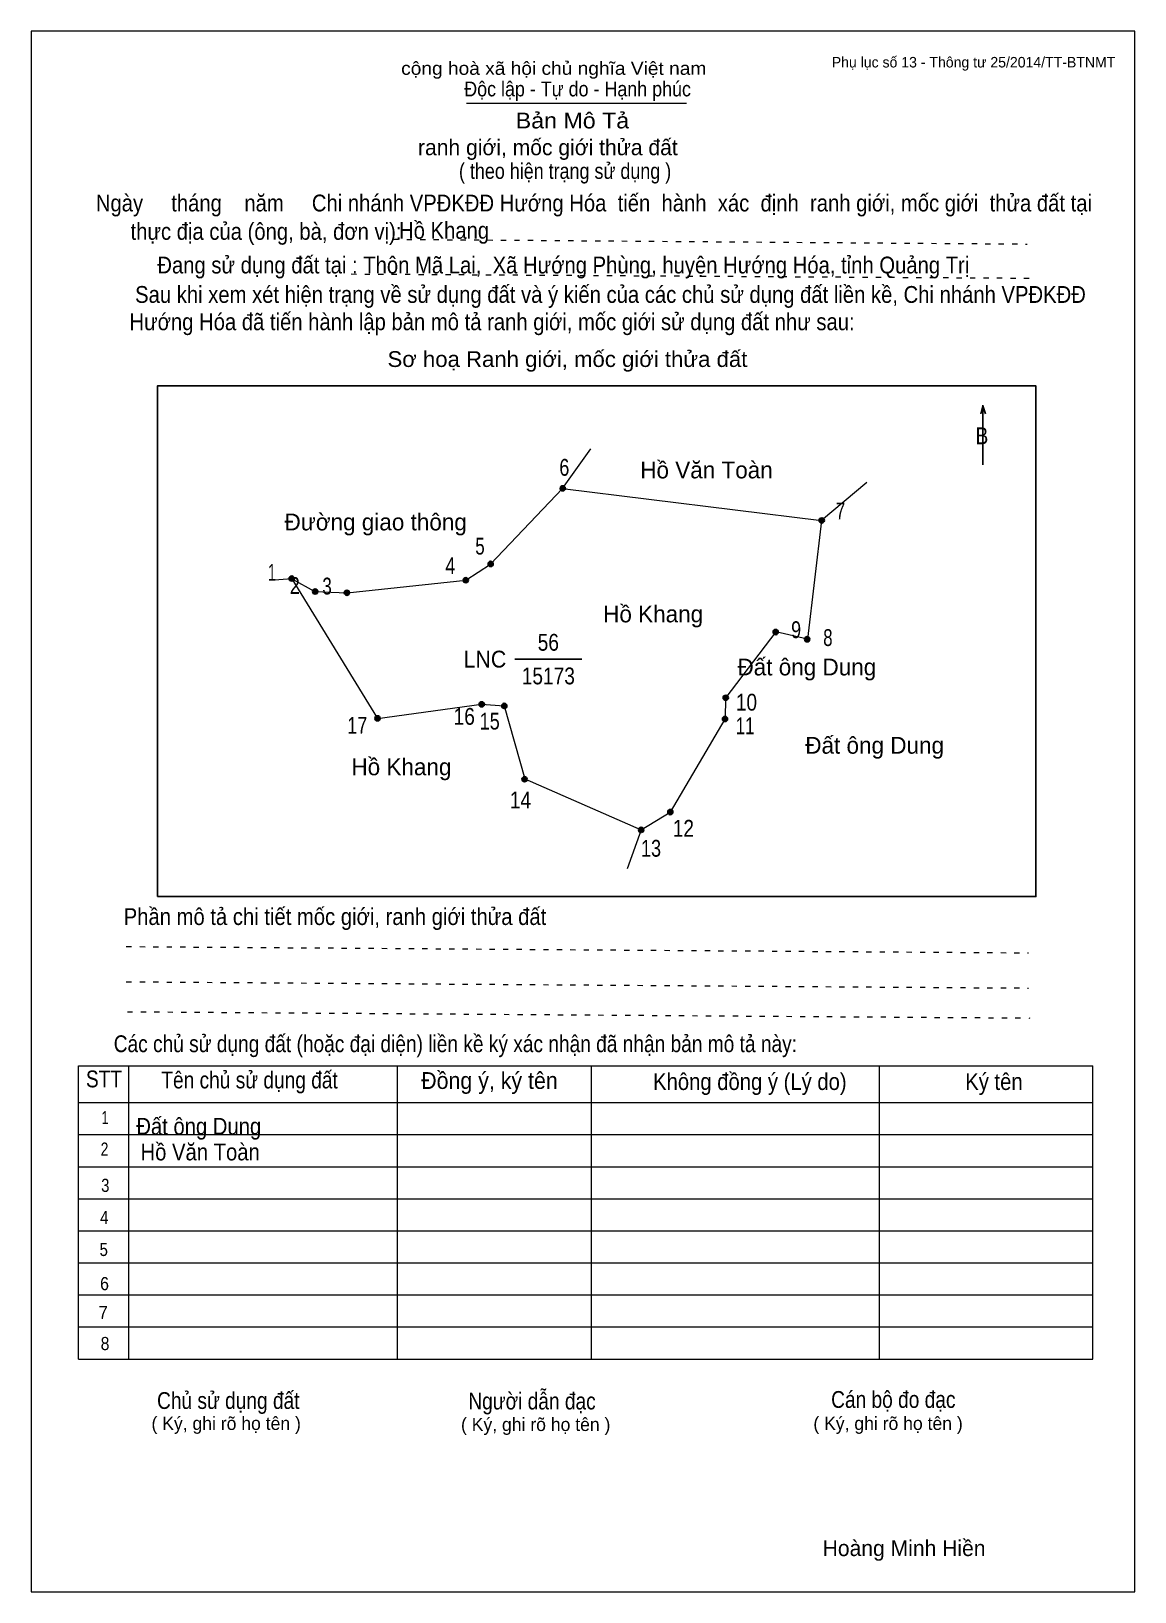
# Model space of a CAD drawing. Header units: centimetres. Extents: x 0 to 21, y 0 to 29.7.
import ezdxf
from ezdxf.enums import TextEntityAlignment as Align

# ---------------------------------------------------------------- set-up
doc = ezdxf.new("R2010")
doc.units = ezdxf.units.CM
doc.header["$LTSCALE"] = 0.13
doc.linetypes.add('DOTTED', pattern=[1.5, 0.3, -1.2])
for name, color, linetype, lineweight in [('1', 7, 'Continuous', 13), ('32', 7, 'Continuous', 25), ('33', 7, 'Continuous', 25), ('6', 7, 'Continuous', 13), ('62', 7, 'Continuous', 13)]:
    doc.layers.add(name, color=color, linetype=linetype, lineweight=lineweight)
doc.layers.add('34', color=7, linetype='Continuous')
doc.layers.add('63', color=7, linetype='Continuous')

msp = doc.modelspace()

# ---------------------------------------------------------------- hatches: boundary and pattern name
at = {"layer": '32'}
for points in [[(10.1648, 21, 1), (10.0648, 21, 1)], [(15.0926, 20.3893, 1), (14.9926, 20.3893, 1)], [(8.7924, 19.5619, 1), (8.6924, 19.5619, 1)], [(5.0074, 19.2836, 1), (4.9074, 19.2836, 1)], [(5.4536, 19.0356, 1), (5.3536, 19.0356, 1)], [(6.0571, 19.013, 1), (5.9571, 19.013, 1)], [(8.3196, 19.2517, 1), (8.2196, 19.2517, 1)], [(14.2166, 18.2652, 1), (14.1166, 18.2652, 1)], [(14.8157, 18.1277, 1), (14.7157, 18.1277, 1)], [(8.6225, 16.8889, 1), (8.5225, 16.8889, 1)], [(13.2657, 17.0143, 1), (13.1657, 17.0143, 1)], [(6.6398, 16.6226, 1), (6.5398, 16.6226, 1)], [(9.0529, 16.86, 1), (8.9529, 16.86, 1)], [(13.2522, 16.6105, 1), (13.1522, 16.6105, 1)], [(9.4378, 15.4648, 1), (9.3378, 15.4648, 1)], [(12.2112, 14.8396, 1), (12.1112, 14.8396, 1)], [(11.6569, 14.5, 1), (11.5569, 14.5, 1)]]:
    msp.add_hatch(color=256, dxfattribs=at).paths.add_polyline_path(points)

# ---------------------------------------------------------------- linework, layer by layer
at = {"layer": '1'}
msp.add_lwpolyline([(21, 0), (21, 29.7), (0, 29.7), (0, 0)], close=True, dxfattribs=at)
at = {"layer": '32'}
for centre in [(10.1148, 21), (15.0426, 20.3893), (8.7424, 19.5619), (4.9574, 19.2836), (5.4036, 19.0356), (6.0071, 19.013), (8.2696, 19.2517), (14.1666, 18.2652), (14.7657, 18.1277), (8.5725, 16.8889), (13.2157, 17.0143), (6.5898, 16.6226), (9.0029, 16.86), (13.2022, 16.6105), (9.3878, 15.4648), (12.1612, 14.8396), (11.6069, 14.5)]:
    msp.add_circle(centre, 0.05, dxfattribs=at)
at = {"layer": '33'}
msp.add_line((9.2, 17.75), (10.48, 17.75), dxfattribs=at)
at = {"layer": '6'}
for p, q in [((10.11, 21), (10.65, 21.75)), ((15.9, 21.11), (15.04, 20.39)), ((4.96, 19.28), (4.63, 19.25)), ((11.61, 14.5), (12.16, 14.84)), ((11.61, 14.5), (11.34, 13.76))]:
    msp.add_line(p, q, dxfattribs=at)
for points in [[(8.74, 19.56), (10.11, 21), (15.04, 20.39)], [(15.04, 20.39), (14.77, 18.13), (14.17, 18.27), (13.22, 17.02), (13.2, 16.61), (12.16, 14.84)], [(4.96, 19.28), (5.4, 19.04), (6.01, 19.01), (8.27, 19.25), (8.74, 19.56)], [(4.96, 19.28), (6.59, 16.62), (8.57, 16.89), (9, 16.86), (9.39, 15.47), (11.61, 14.5)]]:
    msp.add_lwpolyline(points, dxfattribs=at)
at = {"layer": '62'}
for p, q in [((8.28, 28.33), (12.47, 28.33)), ((0.9, 10.01), (20.2, 10.01)), ((0.9, 4.43), (0.9, 10.01)), ((1.86, 4.43), (1.86, 10.01)), ((6.97, 4.43), (6.97, 9.99)), ((10.66, 4.43), (10.66, 9.99)), ((16.14, 4.43), (16.14, 10.01)), ((20.2, 4.43), (20.2, 10.01)), ((0.9, 9.31), (20.2, 9.31)), ((0.9, 8.7), (20.2, 8.7)), ((0.9, 8.09), (20.2, 8.09)), ((0.9, 7.48), (20.2, 7.48)), ((0.9, 6.87), (20.2, 6.87)), ((0.9, 6.26), (20.2, 6.26)), ((0.9, 5.65), (20.2, 5.65)), ((0.9, 5.04), (20.2, 5.04)), ((0.9, 4.43), (20.2, 4.43))]:
    msp.add_line(p, q, dxfattribs=at)
at = {"layer": '62', "linetype": 'DOTTED'}
for p, q in [((6.89, 25.74), (18.95, 25.65)), ((6.09, 25.08), (19.04, 25)), ((1.81, 12.28), (18.98, 12.16)), ((1.81, 11.61), (18.98, 11.49)), ((1.83, 11.04), (19, 10.92))]:
    msp.add_line(p, q, dxfattribs=at)
at = {"layer": '62', "lineweight": 25}
for p, q in [((18.11, 22.58), (18.11, 21.45)), ((18.11, 22.57), (18.07, 22.42)), ((18.11, 22.57), (18.16, 22.42))]:
    msp.add_line(p, q, dxfattribs=at)
msp.add_lwpolyline([(2.4, 13.23), (19.12, 13.23), (19.12, 22.95), (2.4, 22.95)], close=True, dxfattribs=at)

# ---------------------------------------------------------------- texts
at = {"layer": '32'}
for s, width, p in [('6', 0.8, (10.145, 21.24)), ('7', 0.75, (15.4, 20.41)), ('5', 0.75, (8.54, 19.74)), ('4', 0.8, (7.975, 19.37)), ('1', 0.65, (4.58, 19.24)), ('2', 0.8, (5.015, 18.99)), ('3', 0.75, (5.63, 18.98)), ('9', 0.8, (14.555, 18.15)), ('8', 0.75, (15.16, 18)), ('10', 0.85, (13.61, 16.77)), ('17', 0.8, (6.205, 16.33)), ('16', 0.85, (8.24, 16.5)), ('15', 0.8, (8.725, 16.41)), ('11', 0.75, (13.585, 16.32)), ('14', 0.85, (9.31, 14.91)), ('12', 0.85, (12.41, 14.37)), ('13', 0.8, (11.795, 13.99))]:
    msp.add_text(s, height=0.32, dxfattribs=dict(at, width=width)).set_placement(p, align=Align.CENTER)
at = {"layer": '33'}
for s, p in [('Hồ Văn Toàn', (12.85, 21.19)), ('Đường giao thông', (6.555, 20.2)), ('Hồ Khang', (11.835, 18.45)), ('Đất ông Dung', (14.76, 17.44)), ('Đất ông Dung', (16.05, 15.95)), ('Hồ Khang', (7.045, 15.54))]:
    msp.add_text(s, height=0.32, dxfattribs=at).set_placement(p, align=Align.CENTER)
at = {"layer": '33', "width": 0.85}
for s, p in [('56', (9.84, 17.91)), ('15173', (9.84, 17.27))]:
    msp.add_text(s, height=0.32, dxfattribs=at).set_placement(p, align=Align.CENTER)
at = {"layer": '33', "width": 0.95}
msp.add_text('LNC', height=0.32, dxfattribs=at).set_placement((9.04, 17.59), align=Align.RIGHT)
at = {"layer": '34', "width": 0.9}
for s, p in [('Hồ Khang', (7, 25.75)), ('Đất ông Dung', (2, 8.7)), ('Hồ Văn Toàn', (2.08, 8.21))]:
    msp.add_text(s, height=0.32, dxfattribs=at).set_placement(p)
at = {"layer": '62'}
for s, height, width, p in [('cộng hoà xã hội chủ nghĩa Việt nam', 0.2474, 1.1, (7.04, 28.87)), ('Độc lập - Tự do - Hạnh phúc', 0.2828, 0.9, (8.24, 28.46)), ('Bản Mô Tả', 0.3, 1.1, (9.22, 27.85)), ('( theo hiện trạng sử dụng )', 0.3, 0.85, (8.14, 26.89)), ('Ngày     tháng    năm     Chi nhánh VPĐKĐĐ Hướng Hóa  tiến  hành  xác  định  ranh giới, mốc giới  thửa đất tại ', 0.32, 0.9, (1.23, 26.27)), ('thực địa của (ông, bà, đơn vị): ', 0.32, 0.9, (1.89, 25.73)), ('Đang sử dụng đất tại : Thôn Mã Lai,  Xã Hướng Phùng, huyện Hướng Hóa, tỉnh Quảng Trị', 0.32, 0.9, (2.4, 25.09)), (' Sau khi xem xét hiện trạng về sử dụng đất và ý kiến của các chủ sử dụng đất liền kề, Chi nhánh VPĐKĐĐ ', 0.32, 0.9, (1.87, 24.53)), ('Hướng Hóa đã tiến hành lập bản mô tả ranh giới, mốc giới sử dụng đất như sau:', 0.32, 0.9, (1.87, 24.01)), ('Sơ hoạ Ranh giới, mốc giới thửa đất', 0.3, 1.05, (6.78, 23.31)), ('B', 0.32, 0.85, (17.97, 21.84)), ('Phần mô tả chi tiết mốc giới, ranh giới thửa đất ', 0.32, 0.9, (1.76, 12.69)), ('Các chủ sử dụng đất (hoặc đại diện) liền kề ký xác nhận đã nhận bản mô tả này:', 0.32, 0.85, (1.57, 10.27))]:
    msp.add_text(s, height=height, dxfattribs=dict(at, width=width)).set_placement(p)
msp.add_text('ranh giới, mốc giới thửa đất', height=0.3, dxfattribs=at).set_placement((7.36, 27.34))
for s, height, width, p in [('STT', 0.32, 0.85, (1.385, 9.6)), ('Tên chủ sử dụng đất', 0.32, 0.85, (4.155, 9.58)), ('Đồng ý, ký tên', 0.32, 0.95, (8.72, 9.57)), ('Không đồng ý (Lý do)', 0.32, 0.9, (13.675, 9.55)), ('Ký tên', 0.32, 0.9, (18.32, 9.55)), ('1', 0.25, 0.7, (1.405, 8.9)), ('2', 0.25, 0.8, (1.395, 8.3)), ('3', 0.25, 0.85, (1.41, 7.61)), ('4', 0.25, 0.85, (1.39, 7)), ('5', 0.25, 0.85, (1.38, 6.39)), ('6', 0.25, 0.9, (1.395, 5.74)), ('7', 0.25, 0.95, (1.37, 5.19)), ('8', 0.25, 0.9, (1.405, 4.6)), ('Người dẫn đạc', 0.32, 0.85, (9.53, 3.47)), ('Chủ sử dụng đất', 0.32, 0.85, (3.75, 3.48)), ('Cán bộ đo đạc', 0.32, 0.85, (16.405, 3.5))]:
    msp.add_text(s, height=height, dxfattribs=dict(at, width=width)).set_placement(p, align=Align.CENTER)
for p in [(3.71, 3.08), (9.6, 3.06), (16.305, 3.08)]:
    msp.add_text('( Ký, ghi rõ họ tên )', height=0.25, dxfattribs=at).set_placement(p, align=Align.CENTER)
at = {"layer": '63'}
msp.add_text('Phụ lục số 13 - Thông tư 25/2014/TT-BTNMT', height=0.2, dxfattribs=at).set_placement((20.63, 29.01), align=Align.RIGHT)
msp.add_text('Hoàng Minh Hiền', height=0.3, dxfattribs=at).set_placement((16.61, 0.68), align=Align.CENTER)

doc.saveas('drawing.dxf')
